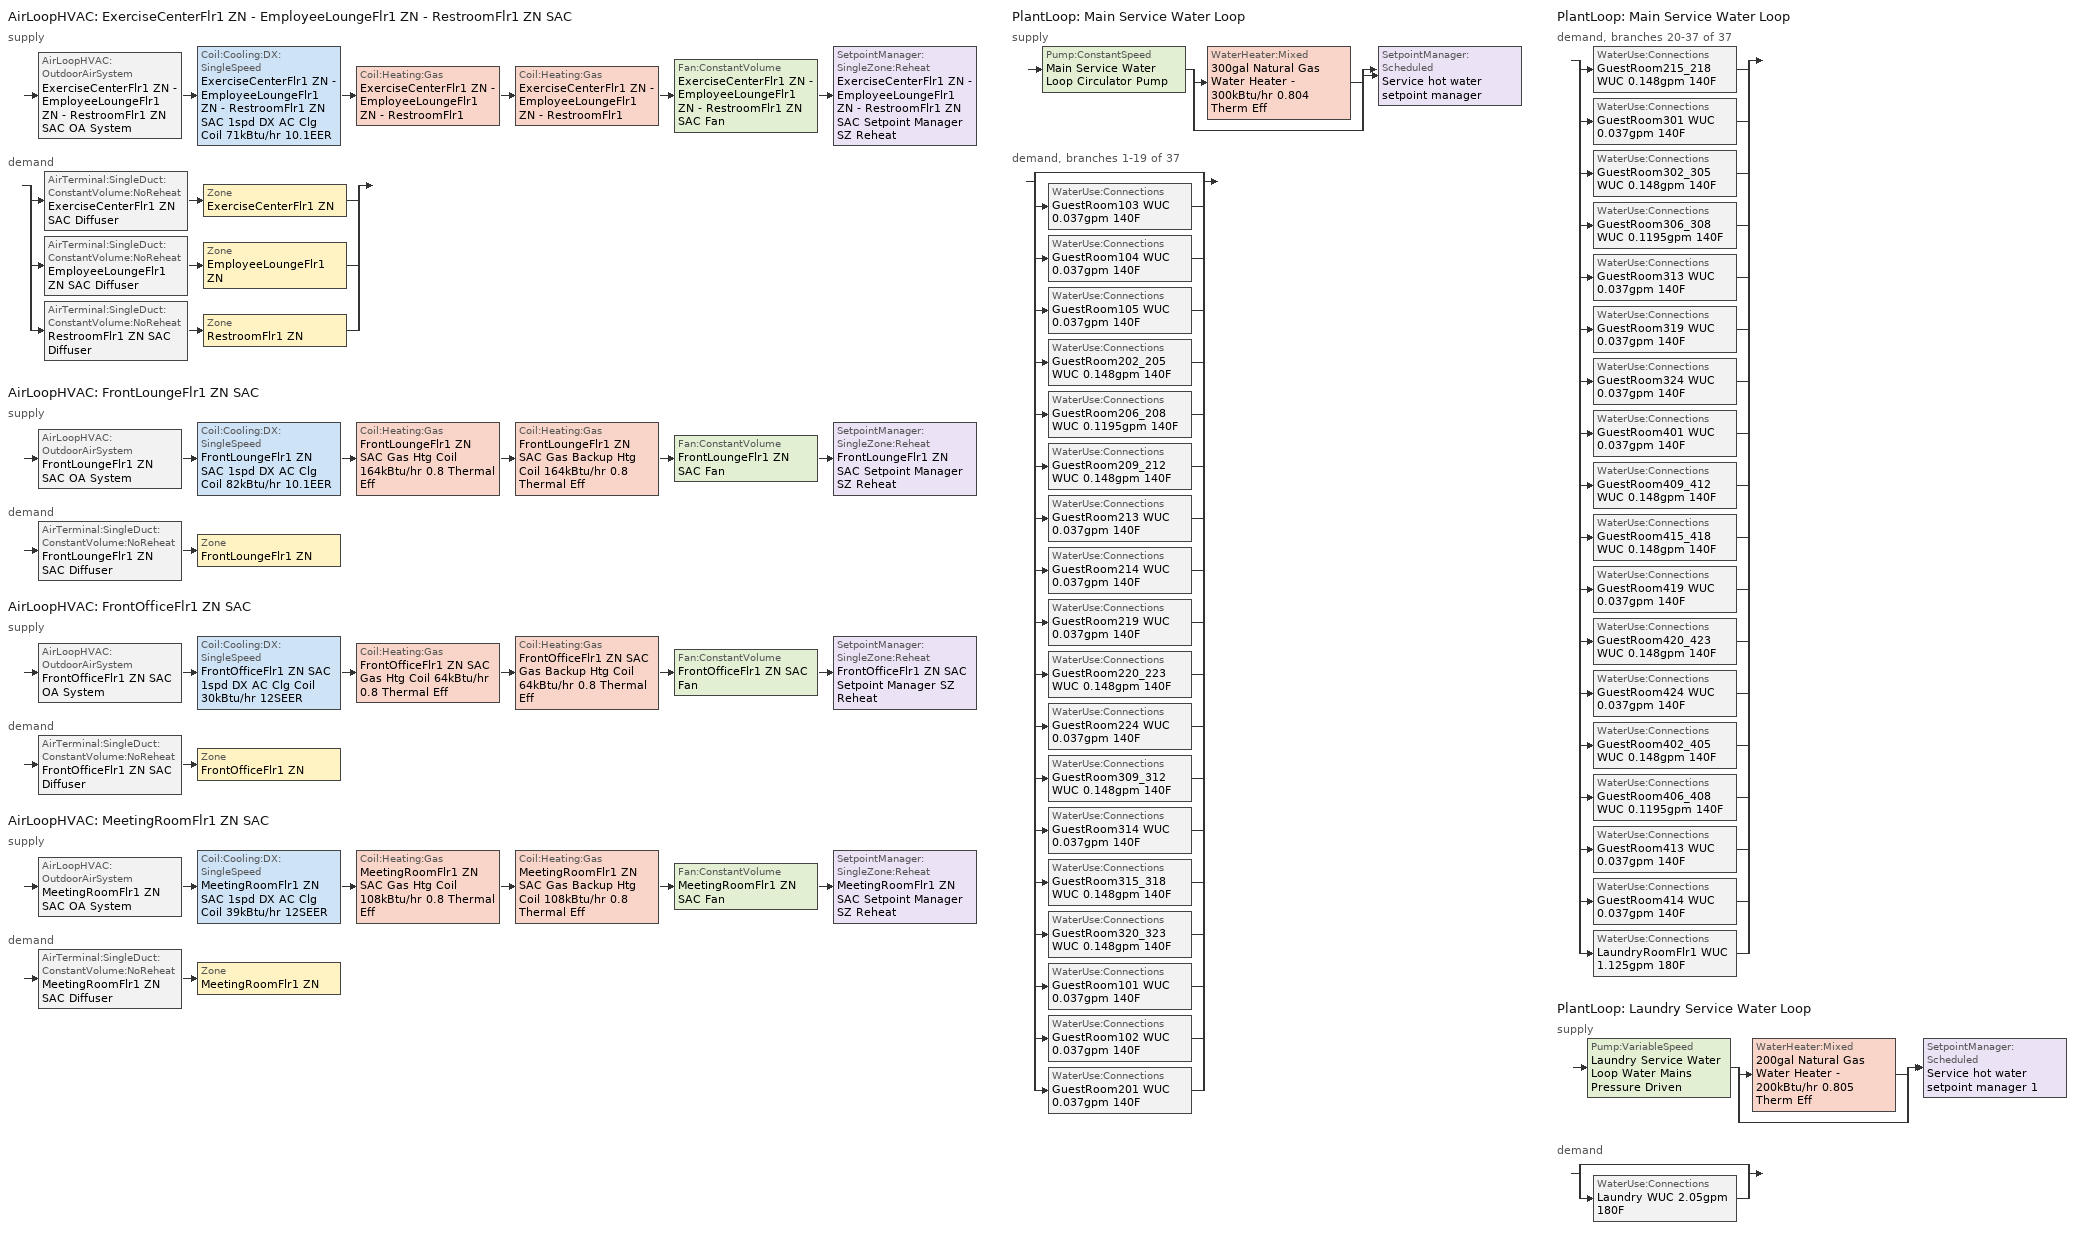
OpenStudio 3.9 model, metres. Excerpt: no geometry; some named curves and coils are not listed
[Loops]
AirLoopHVAC 'ExerciseCenterFlr1 ZN - EmployeeLoungeFlr1 ZN - RestroomFlr1 ZN SAC'
 supply: AirLoopHVAC:OutdoorAirSystem 'ExerciseCenterFlr1 ZN - EmployeeLoungeFlr1 ZN - RestroomFlr1 ZN SAC OA System' > Coil:Cooling:DX:SingleSpeed 'ExerciseCenterFlr1 ZN - EmployeeLoungeFlr1 ZN - RestroomFlr1 ZN SAC 1spd DX AC Clg Coil 71kBtu/hr 10.1EER' > Coil:Heating:Gas 'ExerciseCenterFlr1 ZN - EmployeeLoungeFlr1 ZN - RestroomFlr1 ZN SAC Gas Htg Coil 153kBtu/hr 0.8 Thermal Eff' > Coil:Heating:Gas 'ExerciseCenterFlr1 ZN - EmployeeLoungeFlr1 ZN - RestroomFlr1 ZN SAC Gas Backup Htg Coil 153kBtu/hr 0.8 Thermal Eff' > Fan:ConstantVolume 'ExerciseCenterFlr1 ZN - EmployeeLoungeFlr1 ZN - RestroomFlr1 ZN SAC Fan' > SetpointManager:SingleZone:Reheat 'ExerciseCenterFlr1 ZN - EmployeeLoungeFlr1 ZN - RestroomFlr1 ZN SAC Setpoint Manager SZ Reheat'
 demand: split
  | AirTerminal:SingleDuct:ConstantVolume:NoReheat 'ExerciseCenterFlr1 ZN SAC Diffuser' > Zone 'ExerciseCenterFlr1 ZN'
  | AirTerminal:SingleDuct:ConstantVolume:NoReheat 'EmployeeLoungeFlr1 ZN SAC Diffuser' > Zone 'EmployeeLoungeFlr1 ZN'
  | AirTerminal:SingleDuct:ConstantVolume:NoReheat 'RestroomFlr1 ZN SAC Diffuser' > Zone 'RestroomFlr1 ZN'
AirLoopHVAC 'FrontLoungeFlr1 ZN SAC'
 supply: AirLoopHVAC:OutdoorAirSystem 'FrontLoungeFlr1 ZN SAC OA System' > Coil:Cooling:DX:SingleSpeed 'FrontLoungeFlr1 ZN SAC 1spd DX AC Clg Coil 82kBtu/hr 10.1EER' > Coil:Heating:Gas 'FrontLoungeFlr1 ZN SAC Gas Htg Coil 164kBtu/hr 0.8 Thermal Eff' > Coil:Heating:Gas 'FrontLoungeFlr1 ZN SAC Gas Backup Htg Coil 164kBtu/hr 0.8 Thermal Eff' > Fan:ConstantVolume 'FrontLoungeFlr1 ZN SAC Fan' > SetpointManager:SingleZone:Reheat 'FrontLoungeFlr1 ZN SAC Setpoint Manager SZ Reheat'
 demand: AirTerminal:SingleDuct:ConstantVolume:NoReheat 'FrontLoungeFlr1 ZN SAC Diffuser' > Zone 'FrontLoungeFlr1 ZN'
AirLoopHVAC 'FrontOfficeFlr1 ZN SAC'
 supply: AirLoopHVAC:OutdoorAirSystem 'FrontOfficeFlr1 ZN SAC OA System' > Coil:Cooling:DX:SingleSpeed 'FrontOfficeFlr1 ZN SAC 1spd DX AC Clg Coil 30kBtu/hr 12SEER' > Coil:Heating:Gas 'FrontOfficeFlr1 ZN SAC Gas Htg Coil 64kBtu/hr 0.8 Thermal Eff' > Coil:Heating:Gas 'FrontOfficeFlr1 ZN SAC Gas Backup Htg Coil 64kBtu/hr 0.8 Thermal Eff' > Fan:ConstantVolume 'FrontOfficeFlr1 ZN SAC Fan' > SetpointManager:SingleZone:Reheat 'FrontOfficeFlr1 ZN SAC Setpoint Manager SZ Reheat'
 demand: AirTerminal:SingleDuct:ConstantVolume:NoReheat 'FrontOfficeFlr1 ZN SAC Diffuser' > Zone 'FrontOfficeFlr1 ZN'
AirLoopHVAC 'MeetingRoomFlr1 ZN SAC'
 supply: AirLoopHVAC:OutdoorAirSystem 'MeetingRoomFlr1 ZN SAC OA System' > Coil:Cooling:DX:SingleSpeed 'MeetingRoomFlr1 ZN SAC 1spd DX AC Clg Coil 39kBtu/hr 12SEER' > Coil:Heating:Gas 'MeetingRoomFlr1 ZN SAC Gas Htg Coil 108kBtu/hr 0.8 Thermal Eff' > Coil:Heating:Gas 'MeetingRoomFlr1 ZN SAC Gas Backup Htg Coil 108kBtu/hr 0.8 Thermal Eff' > Fan:ConstantVolume 'MeetingRoomFlr1 ZN SAC Fan' > SetpointManager:SingleZone:Reheat 'MeetingRoomFlr1 ZN SAC Setpoint Manager SZ Reheat'
 demand: AirTerminal:SingleDuct:ConstantVolume:NoReheat 'MeetingRoomFlr1 ZN SAC Diffuser' > Zone 'MeetingRoomFlr1 ZN'
PlantLoop 'Main Service Water Loop'
 supply: Pump:ConstantSpeed 'Main Service Water Loop Circulator Pump' > split
  | WaterHeater:Mixed '300gal Natural Gas Water Heater - 300kBtu/hr 0.804 Therm Eff'
  | bypass
  join > SetpointManager:Scheduled 'Service hot water setpoint manager'
 demand, branches 1-19 of 37: split
  | bypass
  | WaterUse:Connections 'GuestRoom103 WUC 0.037gpm 140F'
  | WaterUse:Connections 'GuestRoom104 WUC 0.037gpm 140F'
  | WaterUse:Connections 'GuestRoom105 WUC 0.037gpm 140F'
  | WaterUse:Connections 'GuestRoom202_205 WUC 0.148gpm 140F'
  | WaterUse:Connections 'GuestRoom206_208 WUC 0.1195gpm 140F'
  | WaterUse:Connections 'GuestRoom209_212 WUC 0.148gpm 140F'
  | WaterUse:Connections 'GuestRoom213 WUC 0.037gpm 140F'
  | WaterUse:Connections 'GuestRoom214 WUC 0.037gpm 140F'
  | WaterUse:Connections 'GuestRoom219 WUC 0.037gpm 140F'
  | WaterUse:Connections 'GuestRoom220_223 WUC 0.148gpm 140F'
  | WaterUse:Connections 'GuestRoom224 WUC 0.037gpm 140F'
  | WaterUse:Connections 'GuestRoom309_312 WUC 0.148gpm 140F'
  | WaterUse:Connections 'GuestRoom314 WUC 0.037gpm 140F'
  | WaterUse:Connections 'GuestRoom315_318 WUC 0.148gpm 140F'
  | WaterUse:Connections 'GuestRoom320_323 WUC 0.148gpm 140F'
  | WaterUse:Connections 'GuestRoom101 WUC 0.037gpm 140F'
  | WaterUse:Connections 'GuestRoom102 WUC 0.037gpm 140F'
  | WaterUse:Connections 'GuestRoom201 WUC 0.037gpm 140F'
PlantLoop 'Main Service Water Loop'
 demand, branches 20-37 of 37: split
  | WaterUse:Connections 'GuestRoom215_218 WUC 0.148gpm 140F'
  | WaterUse:Connections 'GuestRoom301 WUC 0.037gpm 140F'
  | WaterUse:Connections 'GuestRoom302_305 WUC 0.148gpm 140F'
  | WaterUse:Connections 'GuestRoom306_308 WUC 0.1195gpm 140F'
  | WaterUse:Connections 'GuestRoom313 WUC 0.037gpm 140F'
  | WaterUse:Connections 'GuestRoom319 WUC 0.037gpm 140F'
  | WaterUse:Connections 'GuestRoom324 WUC 0.037gpm 140F'
  | WaterUse:Connections 'GuestRoom401 WUC 0.037gpm 140F'
  | WaterUse:Connections 'GuestRoom409_412 WUC 0.148gpm 140F'
  | WaterUse:Connections 'GuestRoom415_418 WUC 0.148gpm 140F'
  | WaterUse:Connections 'GuestRoom419 WUC 0.037gpm 140F'
  | WaterUse:Connections 'GuestRoom420_423 WUC 0.148gpm 140F'
  | WaterUse:Connections 'GuestRoom424 WUC 0.037gpm 140F'
  | WaterUse:Connections 'GuestRoom402_405 WUC 0.148gpm 140F'
  | WaterUse:Connections 'GuestRoom406_408 WUC 0.1195gpm 140F'
  | WaterUse:Connections 'GuestRoom413 WUC 0.037gpm 140F'
  | WaterUse:Connections 'GuestRoom414 WUC 0.037gpm 140F'
  | WaterUse:Connections 'LaundryRoomFlr1 WUC 1.125gpm 180F'
PlantLoop 'Laundry Service Water Loop'
 supply: Pump:VariableSpeed 'Laundry Service Water Loop Water Mains Pressure Driven' > split
  | WaterHeater:Mixed '200gal Natural Gas Water Heater - 200kBtu/hr 0.805 Therm Eff'
  | bypass
  join > SetpointManager:Scheduled 'Service hot water setpoint manager 1'
 demand: split
  | bypass
  | WaterUse:Connections 'Laundry WUC 2.05gpm 180F'
[Sizing:Zone] Zone Cooling Design Supply Air Temperature Input Method=SupplyAirTemperature; Zone Cooling Design Supply Air Temperature Difference {deltaC}=11.11; Zone Heating Design Supply Air Temperature Input Method=SupplyAirTemperature; Zone Heating Design Supply Air Temperature Difference {deltaC}=11.11; Zone Heating Design Supply Air Humidity Ratio {kg-H2O/kg-air}=0.008; Cooling Design Air Flow Method=DesignDay; Heating Design Air Flow Method=DesignDay; Account for Dedicated Outdoor Air System=No; Dedicated Outdoor Air System Control Strategy=NeutralSupplyAir; Dedicated Outdoor Air Low Setpoint Temperature for Design {C}=autosize; Dedicated Outdoor Air High Setpoint Temperature for Design {C}=autosize; Zone Load Sizing Method=Sensible Load Only No Latent Load; Zone Latent Cooling Design Supply Air Humidity Ratio Input Method=HumidityRatioDifference; Zone Cooling Design Supply Air Humidity Ratio Difference {kgWater/kgDryAir}=0.005; Zone Latent Heating Design Supply Air Humidity Ratio Input Method=HumidityRatioDifference; Zone Humidification Design Supply Air Humidity Ratio Difference {kgWater/kgDryAir}=0.005; Sizing Option=Coincident
Name | Zone Cooling Design Supply Air Temperature {C} | Zone Heating Design Supply Air Temperature {C} | Zone Cooling Design Supply Air Humidity Ratio {kg-H2O/kg-air} | Heating Maximum Air Flow Fraction
EmployeeLoungeFlr1 ZN; ExerciseCenterFlr1 ZN; FrontLoungeFlr1 ZN; FrontOfficeFlr1 ZN; MeetingRoomFlr1 ZN; RestroomFlr1 ZN | 12.7778 | 50 | 0.008
LaundryRoomFlr1 ZN | 14 | 40 | 0.0085
MechanicalRoomFlr1 ZN | 14 | 50 | 0.0085 | 1
[Zone equipment]
EmployeeLoungeFlr1 ZN: EmployeeLoungeFlr1 ZN SAC Diffuser
ExerciseCenterFlr1 ZN: ExerciseCenterFlr1 ZN SAC Diffuser
FrontLoungeFlr1 ZN: FrontLoungeFlr1 ZN SAC Diffuser
FrontOfficeFlr1 ZN: FrontOfficeFlr1 ZN SAC Diffuser
MechanicalRoomFlr1 ZN: MechanicalRoomFlr1 ZN Unit Heater
MeetingRoomFlr1 ZN: MeetingRoomFlr1 ZN SAC Diffuser
RestroomFlr1 ZN: RestroomFlr1 ZN SAC Diffuser
[Coil:Heating:Electric]
MechanicalRoomFlr1 ZN UnitHeater Electric Htg Coil: Availability Schedule=Always On; Efficiency=1
[Coil:Cooling:DX:SingleSpeed] Availability Schedule=Always On Discrete; Rated Sensible Heat Ratio=autosize; Rated Evaporator Fan Power Per Volume Flow Rate 2017 {W/(m3/s)}=773.3; Rated Evaporator Fan Power Per Volume Flow Rate 2023 {W/(m3/s)}=934.4; Minimum Outdoor Dry-Bulb Temperature for Compressor Operation {C}=-25; Nominal Time for Condensate Removal to Begin {s}=0; Ratio of Initial Moisture Evaporation Rate and Steady State Latent Capacity=0; Maximum Cycling Rate {cycles/hr}=0; Latent Capacity Time Constant {s}=0; Condenser Type=AirCooled; Evaporative Condenser Effectiveness=0.9; Evaporative Condenser Air Flow Rate {m3/s}=autosize; Evaporative Condenser Pump Rated Power Consumption {W}=autosize; Crankcase Heater Capacity {W}=0; Maximum Outdoor Dry-Bulb Temperature for Crankcase Heater Operation {C}=10; Basin Heater Capacity {W/K}=0; Basin Heater Setpoint Temperature {C}=2
Name | Rated Total Cooling Capacity {W} | Rated COP {W/W} | Rated Air Flow Rate {m3/s} | Total Cooling Capacity Function of Temperature Curve | Total Cooling Capacity Function of Flow Fraction Curve | Energy Input Ratio Function of Temperature Curve | Energy Input Ratio Function of Flow Fraction Curve | Part Load Fraction Correlation Curve
CorridorFlr1 ZN PTAC 1spd DX AC Clg Coil 9kBtu/hr 10.6EER | 2638 | 3.66079 | 0.13 | PSZ-Fine Storage DX Coil Cap-FT | DX Coil Cap-FF | PSZ-AC DX Coil EIR-FT | Split DX Coil EIR-FF | HPACCOOLPLFFPLR
CorridorFlr2 ZN PTAC 1spd DX AC Clg Coil 25kBtu/hr 9.3EER; CorridorFlr4 ZN PTAC 1spd DX AC Clg Coil 17kBtu/hr 9.3EER | autosize | 3.23526 | autosize | PSZ-Fine Storage DX Coil Cap-FT | DX Coil Cap-FF | PSZ-AC DX Coil EIR-FT | Split DX Coil EIR-FF | HPACCOOLPLFFPLR
CorridorFlr3 ZN PTAC 1spd DX AC Clg Coil 11kBtu/hr 10.1EER | autosize | 3.49817 | autosize | PSZ-Fine Storage DX Coil Cap-FT | DX Coil Cap-FF | PSZ-AC DX Coil EIR-FT | Split DX Coil EIR-FF | HPACCOOLPLFFPLR
ExerciseCenterFlr1 ZN - EmployeeLoungeFlr1 ZN - RestroomFlr1 ZN SAC 1spd DX AC Clg Coil 71kBtu/hr 10.1EER; FrontLoungeFlr1 ZN SAC 1spd DX AC Clg Coil 82kBtu/hr 10.1EER | autosize | 3.50002 | autosize | CoilClgDXQRatio_fTwbToadbSI | CoilClgDXSnglQRatio_fCFMRatio | CoilClgDXEIRRatio_fTwbToadbSI | CoilClgDXSnglEIRRatio_fCFMRatio | CoilClgDXEIRRatio_fQFrac
FrontOfficeFlr1 ZN SAC 1spd DX AC Clg Coil 30kBtu/hr 12SEER; MeetingRoomFlr1 ZN SAC 1spd DX AC Clg Coil 39kBtu/hr 12SEER | autosize | 3.4608 | autosize | CoilClgDXQRatio_fTwbToadbSI | CoilClgDXSnglQRatio_fCFMRatio | CoilClgDXEIRRatio_fTwbToadbSI | CoilClgDXSnglEIRRatio_fCFMRatio | CoilClgDXEIRRatio_fQFrac
[ZoneHVAC:PackagedTerminalAirConditioner] Availability Schedule=Always On Discrete; No Load Supply Air Flow Rate Control Set To Low Speed=Yes; Outdoor Air Flow Rate During Cooling Operation {m3/s}=Autosize; Outdoor Air Flow Rate During Heating Operation {m3/s}=Autosize; Outdoor Air Flow Rate When No Cooling or Heating is Needed {m3/s}=Autosize; Fan Placement=DrawThrough; Supply Air Fan Operating Mode Schedule=Always On Discrete
Name | Supply Air Flow Rate During Cooling Operation {m3/s} | Supply Air Flow Rate During Heating Operation {m3/s} | Supply Air Flow Rate When No Cooling or Heating is Needed {m3/s} | Supply Air Fan | Heating Coil | Cooling Coil
GuestRoom101 ZN PTAC | Autosize | Autosize | Autosize | GuestRoom101 ZN PTAC Fan | GuestRoom101 ZN PTAC Electric Htg Coil | GuestRoom101 ZN PTAC 1spd DX AC Clg Coil 5kBtu/hr 11.0EER
GuestRoom102 ZN PTAC | Autosize | Autosize | Autosize | GuestRoom102 ZN PTAC Fan | GuestRoom102 ZN PTAC Electric Htg Coil | GuestRoom102 ZN PTAC 1spd DX AC Clg Coil 4kBtu/hr 11.0EER
GuestRoom103 ZN PTAC | Autosize | Autosize | Autosize | GuestRoom103 ZN PTAC Fan | GuestRoom103 ZN PTAC Electric Htg Coil | GuestRoom103 ZN PTAC 1spd DX AC Clg Coil 13kBtu/hr 9.7EER
GuestRoom104 ZN PTAC | Autosize | Autosize | Autosize | GuestRoom104 ZN PTAC Fan | GuestRoom104 ZN PTAC Electric Htg Coil | GuestRoom104 ZN PTAC 1spd DX AC Clg Coil 13kBtu/hr 9.7EER
GuestRoom105 ZN PTAC | Autosize | Autosize | Autosize | GuestRoom105 ZN PTAC Fan | GuestRoom105 ZN PTAC Electric Htg Coil | GuestRoom105 ZN PTAC 1spd DX AC Clg Coil 17kBtu/hr 9.3EER
GuestRoom201 ZN PTAC | Autosize | Autosize | Autosize | GuestRoom201 ZN PTAC Fan | GuestRoom201 ZN PTAC Electric Htg Coil | GuestRoom201 ZN PTAC 1spd DX AC Clg Coil 5kBtu/hr 11.0EER
GuestRoom202_205 ZN PTAC | Autosize | Autosize | Autosize | GuestRoom202_205 ZN PTAC Fan | GuestRoom202_205 ZN PTAC Electric Htg Coil | GuestRoom202_205 ZN PTAC 1spd DX AC Clg Coil 45kBtu/hr 9.3EER
GuestRoom206_208 ZN PTAC | Autosize | Autosize | Autosize | GuestRoom206_208 ZN PTAC Fan | GuestRoom206_208 ZN PTAC Electric Htg Coil | GuestRoom206_208 ZN PTAC 1spd DX AC Clg Coil 38kBtu/hr 9.3EER
GuestRoom209_212 ZN PTAC | Autosize | Autosize | Autosize | GuestRoom209_212 ZN PTAC Fan | GuestRoom209_212 ZN PTAC Electric Htg Coil | GuestRoom209_212 ZN PTAC 1spd DX AC Clg Coil 42kBtu/hr 9.3EER
GuestRoom213 ZN PTAC | Autosize | Autosize | Autosize | GuestRoom213 ZN PTAC Fan | GuestRoom213 ZN PTAC Electric Htg Coil | GuestRoom213 ZN PTAC 1spd DX AC Clg Coil 12kBtu/hr 9.9EER
GuestRoom214 ZN PTAC | Autosize | Autosize | Autosize | GuestRoom214 ZN PTAC Fan | GuestRoom214 ZN PTAC Electric Htg Coil | GuestRoom214 ZN PTAC 1spd DX AC Clg Coil 13kBtu/hr 9.7EER
GuestRoom215_218 ZN PTAC | Autosize | Autosize | Autosize | GuestRoom215_218 ZN PTAC Fan | GuestRoom215_218 ZN PTAC Electric Htg Coil | GuestRoom215_218 ZN PTAC 1spd DX AC Clg Coil 80kBtu/hr 9.3EER
GuestRoom219 ZN PTAC | Autosize | Autosize | Autosize | GuestRoom219 ZN PTAC Fan | GuestRoom219 ZN PTAC Electric Htg Coil | GuestRoom219 ZN PTAC 1spd DX AC Clg Coil 69kBtu/hr 9.3EER
GuestRoom220_223 ZN PTAC | Autosize | Autosize | Autosize | GuestRoom220_223 ZN PTAC Fan | GuestRoom220_223 ZN PTAC Electric Htg Coil | GuestRoom220_223 ZN PTAC 1spd DX AC Clg Coil 42kBtu/hr 9.3EER
GuestRoom224 ZN PTAC | Autosize | Autosize | Autosize | GuestRoom224 ZN PTAC Fan | GuestRoom224 ZN PTAC Electric Htg Coil | GuestRoom224 ZN PTAC 1spd DX AC Clg Coil 13kBtu/hr 9.8EER
GuestRoom301 ZN PTAC | Autosize | Autosize | Autosize | GuestRoom301 ZN PTAC Fan | GuestRoom301 ZN PTAC Electric Htg Coil | GuestRoom301 ZN PTAC 1spd DX AC Clg Coil 4kBtu/hr 11.0EER
GuestRoom302_305 ZN PTAC | Autosize | Autosize | Autosize | GuestRoom302_305 ZN PTAC Fan | GuestRoom302_305 ZN PTAC Electric Htg Coil | GuestRoom302_305 ZN PTAC 1spd DX AC Clg Coil 14kBtu/hr 9.5EER
GuestRoom306_308 ZN PTAC | Autosize | Autosize | Autosize | GuestRoom306_308 ZN PTAC Fan | GuestRoom306_308 ZN PTAC Electric Htg Coil | GuestRoom306_308 ZN PTAC 1spd DX AC Clg Coil 12kBtu/hr 9.9EER
GuestRoom309_312 ZN PTAC | Autosize | Autosize | Autosize | GuestRoom309_312 ZN PTAC Fan | GuestRoom309_312 ZN PTAC Electric Htg Coil | GuestRoom309_312 ZN PTAC 1spd DX AC Clg Coil 40kBtu/hr 9.3EER
GuestRoom313 ZN PTAC | Autosize | Autosize | Autosize | GuestRoom313 ZN PTAC Fan | GuestRoom313 ZN PTAC Electric Htg Coil | GuestRoom313 ZN PTAC 1spd DX AC Clg Coil 4kBtu/hr 11.0EER
GuestRoom314 ZN PTAC | Autosize | Autosize | Autosize | GuestRoom314 ZN PTAC Fan | GuestRoom314 ZN PTAC Electric Htg Coil | GuestRoom314 ZN PTAC 1spd DX AC Clg Coil 12kBtu/hr 10.0EER
GuestRoom315_318 ZN PTAC | Autosize | Autosize | Autosize | GuestRoom315_318 ZN PTAC Fan | GuestRoom315_318 ZN PTAC Electric Htg Coil | GuestRoom315_318 ZN PTAC 1spd DX AC Clg Coil 49kBtu/hr 9.3EER
GuestRoom319 ZN PTAC | Autosize | Autosize | Autosize | GuestRoom319 ZN PTAC Fan | GuestRoom319 ZN PTAC Electric Htg Coil | GuestRoom319 ZN PTAC 1spd DX AC Clg Coil 7kBtu/hr 11.0EER
GuestRoom320_323 ZN PTAC | Autosize | Autosize | Autosize | GuestRoom320_323 ZN PTAC Fan | GuestRoom320_323 ZN PTAC Electric Htg Coil | GuestRoom320_323 ZN PTAC 1spd DX AC Clg Coil 38kBtu/hr 9.3EER
GuestRoom324 ZN PTAC | Autosize | Autosize | Autosize | GuestRoom324 ZN PTAC Fan | GuestRoom324 ZN PTAC Electric Htg Coil | GuestRoom324 ZN PTAC 1spd DX AC Clg Coil 4kBtu/hr 11.0EER
GuestRoom401 ZN PTAC | Autosize | Autosize | Autosize | GuestRoom401 ZN PTAC Fan | GuestRoom401 ZN PTAC Electric Htg Coil | GuestRoom401 ZN PTAC 1spd DX AC Clg Coil 14kBtu/hr 9.5EER
GuestRoom402_405 ZN PTAC | Autosize | Autosize | Autosize | GuestRoom402_405 ZN PTAC Fan | GuestRoom402_405 ZN PTAC Electric Htg Coil | GuestRoom402_405 ZN PTAC 1spd DX AC Clg Coil 20kBtu/hr 9.3EER
GuestRoom406_408 ZN PTAC | Autosize | Autosize | Autosize | GuestRoom406_408 ZN PTAC Fan | GuestRoom406_408 ZN PTAC Electric Htg Coil | GuestRoom406_408 ZN PTAC 1spd DX AC Clg Coil 18kBtu/hr 9.3EER
GuestRoom409_412 ZN PTAC | Autosize | Autosize | Autosize | GuestRoom409_412 ZN PTAC Fan | GuestRoom409_412 ZN PTAC Electric Htg Coil | GuestRoom409_412 ZN PTAC 1spd DX AC Clg Coil 51kBtu/hr 9.3EER
GuestRoom413 ZN PTAC | Autosize | Autosize | Autosize | GuestRoom413 ZN PTAC Fan | GuestRoom413 ZN PTAC Electric Htg Coil | GuestRoom413 ZN PTAC 1spd DX AC Clg Coil 6kBtu/hr 11.0EER
GuestRoom414 ZN PTAC | Autosize | Autosize | Autosize | GuestRoom414 ZN PTAC Fan | GuestRoom414 ZN PTAC Electric Htg Coil | GuestRoom414 ZN PTAC 1spd DX AC Clg Coil 6kBtu/hr 11.0EER
GuestRoom415_418 ZN PTAC | Autosize | Autosize | Autosize | GuestRoom415_418 ZN PTAC Fan | GuestRoom415_418 ZN PTAC Electric Htg Coil | GuestRoom415_418 ZN PTAC 1spd DX AC Clg Coil 50kBtu/hr 9.3EER
GuestRoom419 ZN PTAC | Autosize | Autosize | Autosize | GuestRoom419 ZN PTAC Fan | GuestRoom419 ZN PTAC Electric Htg Coil | GuestRoom419 ZN PTAC 1spd DX AC Clg Coil 14kBtu/hr 9.5EER
GuestRoom420_423 ZN PTAC | Autosize | Autosize | Autosize | GuestRoom420_423 ZN PTAC Fan | GuestRoom420_423 ZN PTAC Electric Htg Coil | GuestRoom420_423 ZN PTAC 1spd DX AC Clg Coil 48kBtu/hr 9.3EER
GuestRoom424 ZN PTAC | Autosize | Autosize | Autosize | GuestRoom424 ZN PTAC Fan | GuestRoom424 ZN PTAC Electric Htg Coil | GuestRoom424 ZN PTAC 1spd DX AC Clg Coil 14kBtu/hr 9.6EER
CorridorFlr1 ZN PTAC | 0.13 | 0.13 | 0.13 | CorridorFlr1 ZN PTAC Fan | CorridorFlr1 ZN PTAC Electric Htg Coil | CorridorFlr1 ZN PTAC 1spd DX AC Clg Coil 9kBtu/hr 10.6EER
CorridorFlr2 ZN PTAC | Autosize | Autosize | Autosize | CorridorFlr2 ZN PTAC Fan | CorridorFlr2 ZN PTAC Electric Htg Coil | CorridorFlr2 ZN PTAC 1spd DX AC Clg Coil 25kBtu/hr 9.3EER
CorridorFlr3 ZN PTAC | Autosize | Autosize | Autosize | CorridorFlr3 ZN PTAC Fan | CorridorFlr3 ZN PTAC Electric Htg Coil | CorridorFlr3 ZN PTAC 1spd DX AC Clg Coil 11kBtu/hr 10.1EER
CorridorFlr4 ZN PTAC | Autosize | Autosize | Autosize | CorridorFlr4 ZN PTAC Fan | CorridorFlr4 ZN PTAC Electric Htg Coil | CorridorFlr4 ZN PTAC 1spd DX AC Clg Coil 17kBtu/hr 9.3EER
[AirLoopHVAC] Design Supply Air Flow Rate {m3/s}=autosize; Design Return Air Flow Fraction of Supply Air Flow=1
Name | Availability Schedule
ExerciseCenterFlr1 ZN - EmployeeLoungeFlr1 ZN - RestroomFlr1 ZN SAC; FrontLoungeFlr1 ZN SAC; FrontOfficeFlr1 ZN SAC | SmallHotel Split-AC Operation
MeetingRoomFlr1 ZN SAC | HotelSmall Off During Unoccupied Period
[Sizing:System] Type of Load to Size On=Sensible; Design Outdoor Air Flow Rate {m3/s}=Autosize; Central Heating Maximum System Air Flow Ratio=1; Preheat Design Temperature {C}=7.22222; Preheat Design Humidity Ratio {kg-H2O/kg-Air}=0.008; Precool Design Temperature {C}=12.7778; Precool Design Humidity Ratio {kg-H2O/kg-Air}=0.008; Central Cooling Design Supply Air Temperature {C}=12.7778; Central Heating Design Supply Air Temperature {C}=50; Sizing Option=NonCoincident; 100% Outdoor Air in Cooling=No; 100% Outdoor Air in Heating=No; Central Cooling Design Supply Air Humidity Ratio {kg-H2O/kg-Air}=0.0085; Central Heating Design Supply Air Humidity Ratio {kg-H2O/kg-Air}=0.008; Cooling Design Air Flow Method=DesignDay; Heating Design Air Flow Method=DesignDay; System Outdoor Air Method=ZoneSum; Zone Maximum Outdoor Air Fraction=1; Cooling Supply Air Flow Rate Per Floor Area {m3/s-m2}=0.00996765; Cooling Fraction of Autosized Cooling Supply Air Flow Rate=1; Cooling Supply Air Flow Rate Per Unit Cooling Capacity {m3/s-W}=3.94755e-05; Heating Supply Air Flow Rate Per Floor Area {m3/s-m2}=0.00996765; Heating Fraction of Autosized Heating Supply Air Flow Rate=1; Heating Fraction of Autosized Cooling Supply Air Flow Rate=1; Heating Supply Air Flow Rate Per Unit Heating Capacity {m3/s-W}=3.15882e-05; Cooling Design Capacity Method=CoolingDesignCapacity; Cooling Design Capacity {W}=autosize; Cooling Design Capacity Per Floor Area {W/m2}=234.7; Fraction of Autosized Cooling Design Capacity=1; Heating Design Capacity Method=HeatingDesignCapacity; Heating Design Capacity {W}=autosize; Heating Design Capacity Per Floor Area {W/m2}=157; Fraction of Autosized Heating Design Capacity=1; Central Cooling Capacity Control Method=OnOff; Occupant Diversity=autosize
ExerciseCenterFlr1 ZN - EmployeeLoungeFlr1 ZN - RestroomFlr1 ZN SAC; FrontLoungeFlr1 ZN SAC; FrontOfficeFlr1 ZN SAC; MeetingRoomFlr1 ZN SAC
[SetpointManager:SingleZone:Reheat] Minimum Supply Air Temperature {C}=12.7778; Maximum Supply Air Temperature {C}=50
Name | Control Zone | Setpoint Node or NodeList
ExerciseCenterFlr1 ZN - EmployeeLoungeFlr1 ZN - RestroomFlr1 ZN SAC Setpoint Manager SZ Reheat | ExerciseCenterFlr1 ZN | ExerciseCenterFlr1 ZN - EmployeeLoungeFlr1 ZN - RestroomFlr1 ZN SAC Supply Outlet Node
FrontLoungeFlr1 ZN SAC Setpoint Manager SZ Reheat | FrontLoungeFlr1 ZN | FrontLoungeFlr1 ZN SAC Supply Outlet Node
FrontOfficeFlr1 ZN SAC Setpoint Manager SZ Reheat | FrontOfficeFlr1 ZN | FrontOfficeFlr1 ZN SAC Supply Outlet Node
MeetingRoomFlr1 ZN SAC Setpoint Manager SZ Reheat | MeetingRoomFlr1 ZN | MeetingRoomFlr1 ZN SAC Supply Outlet Node
[Fan:ConstantVolume] Maximum Flow Rate {m3/s}=AutoSize; Motor In Airstream Fraction=1
Name | Availability Schedule | Fan Total Efficiency | Pressure Rise {Pa} | Motor Efficiency
ExerciseCenterFlr1 ZN - EmployeeLoungeFlr1 ZN - RestroomFlr1 ZN SAC Fan; FrontLoungeFlr1 ZN SAC Fan | Always On Discrete | 0.546 | 622.722 | 0.84
FrontOfficeFlr1 ZN SAC Fan; MeetingRoomFlr1 ZN SAC Fan | Always On Discrete | 0.53625 | 622.722 | 0.825
MechanicalRoomFlr1 ZN UnitHeater Fan; FrontStairsFlr1 ZN UnitHeater Fan; FrontStairsFlr2 ZN UnitHeater Fan; FrontStairsFlr3 ZN UnitHeater Fan; FrontStairsFlr4 ZN UnitHeater Fan; RearStairsFlr1 ZN UnitHeater Fan; RearStairsFlr2 ZN UnitHeater Fan; RearStairsFlr3 ZN UnitHeater Fan; RearStairsFlr4 ZN UnitHeater Fan | Always On | 0.53625 | 49.8178 | 0.825
[Coil:Heating:Gas] Availability Schedule=Always On Discrete; Gas Burner Efficiency=0.8; Nominal Capacity {W}=AutoSize; On Cycle Parasitic Electric Load {W}=0; Off Cycle Parasitic Gas Load {W}=0
Name | Part Load Fraction Correlation Curve
ExerciseCenterFlr1 ZN - EmployeeLoungeFlr1 ZN - RestroomFlr1 ZN SAC Gas Backup Htg Coil 153kBtu/hr 0.8 Thermal Eff; FrontLoungeFlr1 ZN SAC Gas Backup Htg Coil 164kBtu/hr 0.8 Thermal Eff; FrontOfficeFlr1 ZN SAC Gas Backup Htg Coil 64kBtu/hr 0.8 Thermal Eff; MeetingRoomFlr1 ZN SAC Gas Backup Htg Coil 108kBtu/hr 0.8 Thermal Eff
ExerciseCenterFlr1 ZN - EmployeeLoungeFlr1 ZN - RestroomFlr1 ZN SAC Gas Htg Coil 153kBtu/hr 0.8 Thermal Eff | Curve Cubic 1
FrontLoungeFlr1 ZN SAC Gas Htg Coil 164kBtu/hr 0.8 Thermal Eff | Curve Cubic 2
FrontOfficeFlr1 ZN SAC Gas Htg Coil 64kBtu/hr 0.8 Thermal Eff | Curve Cubic 3
MeetingRoomFlr1 ZN SAC Gas Htg Coil 108kBtu/hr 0.8 Thermal Eff | Curve Cubic 4
[Controller:OutdoorAir] Minimum Outdoor Air Flow Rate {m3/s}=autosize; Maximum Outdoor Air Flow Rate {m3/s}=Autosize; Economizer Control Type=NoEconomizer; Economizer Control Action Type=ModulateFlow; Economizer Maximum Limit Dry-Bulb Temperature {C}=28; Economizer Maximum Limit Enthalpy {J/kg}=64000; Lockout Type=LockoutWithCompressor; Minimum Limit Type=FixedMinimum; Minimum Outdoor Air Schedule=SmallHotel Split-AC OA Damper; High Humidity Control=No; High Humidity Outdoor Air Flow Ratio=1; Control High Indoor Humidity Based on Outdoor Humidity Ratio=Yes; Heat Recovery Bypass Control Type=BypassWhenWithinEconomizerLimits; Economizer Operation Staging=InterlockedWithMechanicalCooling
Name | Maximum Fraction of Outdoor Air Schedule | Controller Mechanical Ventilation
ExerciseCenterFlr1 ZN - EmployeeLoungeFlr1 ZN - RestroomFlr1 ZN SAC OA System Controller | HotelSmall SAC_Econ_MaxOAFrac_Sch | Controller Mechanical Ventilation 1
FrontLoungeFlr1 ZN SAC OA System Controller | ems_FrontLoungeFlr1_ZN_SAC_maxOASch | Controller Mechanical Ventilation 2
FrontOfficeFlr1 ZN SAC OA System Controller | ems_FrontOfficeFlr1_ZN_SAC_maxOASch | Controller Mechanical Ventilation 3
MeetingRoomFlr1 ZN SAC OA System Controller | ems_MeetingRoomFlr1_ZN_SAC_maxOASch | Controller Mechanical Ventilation 4
[Controller:MechanicalVentilation] Availability Schedule=Always On Discrete
Controller Mechanical Ventilation 1; Controller Mechanical Ventilation 2; Controller Mechanical Ventilation 3; Controller Mechanical Ventilation 4
[AirLoopHVAC:OutdoorAirSystem]
Name | Controller
ExerciseCenterFlr1 ZN - EmployeeLoungeFlr1 ZN - RestroomFlr1 ZN SAC OA System | ExerciseCenterFlr1 ZN - EmployeeLoungeFlr1 ZN - RestroomFlr1 ZN SAC OA System Controller
FrontLoungeFlr1 ZN SAC OA System | FrontLoungeFlr1 ZN SAC OA System Controller
FrontOfficeFlr1 ZN SAC OA System | FrontOfficeFlr1 ZN SAC OA System Controller
MeetingRoomFlr1 ZN SAC OA System | MeetingRoomFlr1 ZN SAC OA System Controller
[AirTerminal:SingleDuct:ConstantVolume:NoReheat] Availability Schedule=Always On Discrete; Maximum Air Flow Rate {m3/s}=AutoSize
ExerciseCenterFlr1 ZN SAC Diffuser; EmployeeLoungeFlr1 ZN SAC Diffuser; RestroomFlr1 ZN SAC Diffuser; FrontLoungeFlr1 ZN SAC Diffuser; FrontOfficeFlr1 ZN SAC Diffuser; MeetingRoomFlr1 ZN SAC Diffuser
[ZoneHVAC:UnitHeater] Availability Schedule=Always On; Maximum Supply Air Flow Rate {m3/s}=autosize; Fan Control Type=Continuous; Maximum Hot Water Flow Rate {m3/s}=autosize; Minimum Hot Water Flow Rate {m3/s}=0; Heating Convergence Tolerance=0.001
Name | Supply Air Fan | Heating Coil
MechanicalRoomFlr1 ZN Unit Heater | MechanicalRoomFlr1 ZN UnitHeater Fan | MechanicalRoomFlr1 ZN UnitHeater Electric Htg Coil
FrontStairsFlr1 ZN Unit Heater | FrontStairsFlr1 ZN UnitHeater Fan | FrontStairsFlr1 ZN UnitHeater Electric Htg Coil
FrontStairsFlr2 ZN Unit Heater | FrontStairsFlr2 ZN UnitHeater Fan | FrontStairsFlr2 ZN UnitHeater Electric Htg Coil
FrontStairsFlr3 ZN Unit Heater | FrontStairsFlr3 ZN UnitHeater Fan | FrontStairsFlr3 ZN UnitHeater Electric Htg Coil
FrontStairsFlr4 ZN Unit Heater | FrontStairsFlr4 ZN UnitHeater Fan | FrontStairsFlr4 ZN UnitHeater Electric Htg Coil
RearStairsFlr1 ZN Unit Heater | RearStairsFlr1 ZN UnitHeater Fan | RearStairsFlr1 ZN UnitHeater Electric Htg Coil
RearStairsFlr2 ZN Unit Heater | RearStairsFlr2 ZN UnitHeater Fan | RearStairsFlr2 ZN UnitHeater Electric Htg Coil
RearStairsFlr3 ZN Unit Heater | RearStairsFlr3 ZN UnitHeater Fan | RearStairsFlr3 ZN UnitHeater Electric Htg Coil
RearStairsFlr4 ZN Unit Heater | RearStairsFlr4 ZN UnitHeater Fan | RearStairsFlr4 ZN UnitHeater Electric Htg Coil
[PlantLoop] Glycol Concentration=0; Minimum Loop Temperature {C}=0; Plant Loop Volume {m3}=Autocalculate; Load Distribution Scheme=Optimal
Name | Maximum Loop Temperature {C}
Main Service Water Loop | 60
Laundry Service Water Loop | 82.2222
[Sizing:Plant] Loop Type=Heating; Loop Design Temperature Difference {deltaC}=5; Sizing Option=NonCoincident; Zone Timesteps in Averaging Window=1; Coincident Sizing Factor Mode=None
Name | Design Loop Exit Temperature {C}
Main Service Water Loop | 60
Laundry Service Water Loop | 82.2222
[SetpointManager:Scheduled] Control Variable=Temperature
Name | Schedule | Setpoint Node or NodeList
Service hot water setpoint manager | Service Water Loop Temp - 140F | Main Service Water Loop Supply Outlet Node
Service hot water setpoint manager 1 | Service Water Loop Temp - 180F | Laundry Service Water Loop Supply Outlet Node
[Pump:ConstantSpeed]
Main Service Water Loop Circulator Pump: Rated Flow Rate {m3/s}=autosize; Rated Pump Head {Pa}=29891; Rated Power Consumption {W}=autosize; Motor Efficiency=0.528571; Fraction of Motor Inefficiencies to Fluid Stream=0; Pump Control Type=Intermittent; Design Power Sizing Method=PowerPerFlowPerPressure; Design Electric Power per Unit Flow Rate {W/(m3/s)}=348701.1; Design Shaft Power per Unit Flow Rate per Unit Head {W-s/m3-Pa}=1.28205
[WaterHeater:Mixed] Deadband Temperature Difference {deltaC}=2; Heater Control Type=Cycle; Heater Fuel Type=NaturalGas; Off Cycle Parasitic Fuel Type=NaturalGas; Off Cycle Parasitic Heat Fraction to Tank=0; On Cycle Parasitic Fuel Type=NaturalGas; On Cycle Parasitic Heat Fraction to Tank=0; Ambient Temperature Indicator=ThermalZone; Use Side Effectiveness=1; Source Side Effectiveness=1; Use Side Design Flow Rate {m3/s}=autosize; Source Side Design Flow Rate {m3/s}=autosize; Indirect Water Heating Recovery Time {hr}=1.5; Source Side Flow Control Mode=IndirectHeatPrimarySetpoint
Name | Tank Volume {m3} | Setpoint Temperature Schedule | Maximum Temperature Limit {C} | Heater Maximum Capacity {W} | Heater Thermal Efficiency | Off Cycle Parasitic Fuel Consumption Rate {W} | On Cycle Parasitic Fuel Consumption Rate {W} | Ambient Temperature Thermal Zone | Off Cycle Loss Coefficient to Ambient Temperature {W/K} | On Cycle Loss Coefficient to Ambient Temperature {W/K}
300gal Natural Gas Water Heater - 300kBtu/hr 0.804 Therm Eff | 1.13562 | Service Water Loop Temp - 140F | 60 | 87921.3 | 0.803984 | 8432.73 | 8432.73 | MechanicalRoomFlr1 ZN | 11.2595 | 11.2595
200gal Natural Gas Water Heater - 200kBtu/hr 0.805 Therm Eff | 0.757082 | Service Water Loop Temp - 180F | 82.2222 | 58614.2 | 0.805128 | 0 | 0 | LaundryRoomFlr1 ZN | 9.66218 | 9.66218
[WaterHeater:Sizing] Design Mode=PeakDraw; Time Storage Can Meet Peak Draw {hr}=0.538503; Time for Tank Recovery {hr}=0.5; Nominal Tank Volume for Autosizing Plant Connections {m3}=1
300gal Natural Gas Water Heater - 300kBtu/hr 0.804 Therm Eff; 200gal Natural Gas Water Heater - 200kBtu/hr 0.805 Therm Eff
[WaterUse:Equipment:Definition] Sensible Fraction Schedule=Fraction Sensible - 0.2; Latent Fraction Schedule=Fraction Latent - 0.05
Name | Peak Flow Rate {m3/s} | Target Temperature Schedule
GuestRoom103 0.037gpm 140F; GuestRoom213 0.037gpm 140F; GuestRoom101 0.037gpm 140F; GuestRoom102 0.037gpm 140F; GuestRoom201 0.037gpm 140F; GuestRoom301 0.037gpm 140F; GuestRoom313 0.037gpm 140F; GuestRoom401 0.037gpm 140F; GuestRoom413 0.037gpm 140F | 2.3345e-06 | Mixed Water At Faucet Temp - 140F
GuestRoom104 0.037gpm 140F; GuestRoom105 0.037gpm 140F; GuestRoom214 0.037gpm 140F; GuestRoom219 0.037gpm 140F; GuestRoom224 0.037gpm 140F; GuestRoom314 0.037gpm 140F; GuestRoom319 0.037gpm 140F; GuestRoom324 0.037gpm 140F; GuestRoom419 0.037gpm 140F; GuestRoom424 0.037gpm 140F; GuestRoom414 0.037gpm 140F | 2.33434e-06 | Mixed Water At Faucet Temp - 140F
GuestRoom202_205 0.148gpm 140F; GuestRoom209_212 0.148gpm 140F; GuestRoom309_312 0.148gpm 140F; GuestRoom302_305 0.148gpm 140F; GuestRoom409_412 0.148gpm 140F; GuestRoom402_405 0.148gpm 140F | 9.33801e-06 | Mixed Water At Faucet Temp - 140F
GuestRoom206_208 0.1195gpm 140F; GuestRoom306_308 0.1195gpm 140F; GuestRoom406_408 0.1195gpm 140F | 7.54224e-06 | Mixed Water At Faucet Temp - 140F
GuestRoom220_223 0.148gpm 140F; GuestRoom315_318 0.148gpm 140F; GuestRoom320_323 0.148gpm 140F; GuestRoom215_218 0.148gpm 140F; GuestRoom415_418 0.148gpm 140F; GuestRoom420_423 0.148gpm 140F | 9.33735e-06 | Mixed Water At Faucet Temp - 140F
LaundryRoomFlr1 1.125gpm 180F | 7.09765e-05 | Mixed Water At Faucet Temp - 180F
Laundry 2.05gpm 180F | 0.000129335 | Mixed Water At Faucet Temp - 180F
[WaterUse:Equipment]
Name | Water Use Equipment Definition | Flow Rate Fraction Schedule
GuestRoom103 Service Water Use 0.037gpm 140F | GuestRoom103 0.037gpm 140F | HotelSmall GuestRoom_SHW_Sch
GuestRoom104 Service Water Use 0.037gpm 140F | GuestRoom104 0.037gpm 140F | HotelSmall GuestRoom_SHW_Sch
GuestRoom105 Service Water Use 0.037gpm 140F | GuestRoom105 0.037gpm 140F | HotelSmall GuestRoom_SHW_Sch
GuestRoom202_205 Service Water Use 0.148gpm 140F | GuestRoom202_205 0.148gpm 140F | HotelSmall GuestRoom_SHW_Sch
GuestRoom206_208 Service Water Use 0.1195gpm 140F | GuestRoom206_208 0.1195gpm 140F | HotelSmall GuestRoom_SHW_Sch
GuestRoom209_212 Service Water Use 0.148gpm 140F | GuestRoom209_212 0.148gpm 140F | HotelSmall GuestRoom_SHW_Sch
GuestRoom213 Service Water Use 0.037gpm 140F | GuestRoom213 0.037gpm 140F | HotelSmall GuestRoom_SHW_Sch
GuestRoom214 Service Water Use 0.037gpm 140F | GuestRoom214 0.037gpm 140F | HotelSmall GuestRoom_SHW_Sch
GuestRoom219 Service Water Use 0.037gpm 140F | GuestRoom219 0.037gpm 140F | HotelSmall GuestRoom_SHW_Sch
GuestRoom220_223 Service Water Use 0.148gpm 140F | GuestRoom220_223 0.148gpm 140F | HotelSmall GuestRoom_SHW_Sch
GuestRoom224 Service Water Use 0.037gpm 140F | GuestRoom224 0.037gpm 140F | HotelSmall GuestRoom_SHW_Sch
GuestRoom309_312 Service Water Use 0.148gpm 140F | GuestRoom309_312 0.148gpm 140F | HotelSmall GuestRoom_SHW_Sch
GuestRoom314 Service Water Use 0.037gpm 140F | GuestRoom314 0.037gpm 140F | HotelSmall GuestRoom_SHW_Sch
GuestRoom315_318 Service Water Use 0.148gpm 140F | GuestRoom315_318 0.148gpm 140F | HotelSmall GuestRoom_SHW_Sch
GuestRoom320_323 Service Water Use 0.148gpm 140F | GuestRoom320_323 0.148gpm 140F | HotelSmall GuestRoom_SHW_Sch
GuestRoom101 Service Water Use 0.037gpm 140F | GuestRoom101 0.037gpm 140F | HotelSmall AlwaysOff
GuestRoom102 Service Water Use 0.037gpm 140F | GuestRoom102 0.037gpm 140F | HotelSmall AlwaysOff
GuestRoom201 Service Water Use 0.037gpm 140F | GuestRoom201 0.037gpm 140F | HotelSmall AlwaysOff
GuestRoom215_218 Service Water Use 0.148gpm 140F | GuestRoom215_218 0.148gpm 140F | HotelSmall AlwaysOff
GuestRoom301 Service Water Use 0.037gpm 140F | GuestRoom301 0.037gpm 140F | HotelSmall AlwaysOff
GuestRoom302_305 Service Water Use 0.148gpm 140F | GuestRoom302_305 0.148gpm 140F | HotelSmall AlwaysOff
GuestRoom306_308 Service Water Use 0.1195gpm 140F | GuestRoom306_308 0.1195gpm 140F | HotelSmall AlwaysOff
GuestRoom313 Service Water Use 0.037gpm 140F | GuestRoom313 0.037gpm 140F | HotelSmall AlwaysOff
GuestRoom319 Service Water Use 0.037gpm 140F | GuestRoom319 0.037gpm 140F | HotelSmall AlwaysOff
GuestRoom324 Service Water Use 0.037gpm 140F | GuestRoom324 0.037gpm 140F | HotelSmall AlwaysOff
GuestRoom401 Service Water Use 0.037gpm 140F | GuestRoom401 0.037gpm 140F | HotelSmall GuestRoom_SHW_Sch
GuestRoom409_412 Service Water Use 0.148gpm 140F | GuestRoom409_412 0.148gpm 140F | HotelSmall GuestRoom_SHW_Sch
GuestRoom415_418 Service Water Use 0.148gpm 140F | GuestRoom415_418 0.148gpm 140F | HotelSmall GuestRoom_SHW_Sch
GuestRoom419 Service Water Use 0.037gpm 140F | GuestRoom419 0.037gpm 140F | HotelSmall GuestRoom_SHW_Sch
GuestRoom420_423 Service Water Use 0.148gpm 140F | GuestRoom420_423 0.148gpm 140F | HotelSmall GuestRoom_SHW_Sch
GuestRoom424 Service Water Use 0.037gpm 140F | GuestRoom424 0.037gpm 140F | HotelSmall GuestRoom_SHW_Sch
GuestRoom402_405 Service Water Use 0.148gpm 140F | GuestRoom402_405 0.148gpm 140F | HotelSmall AlwaysOff
GuestRoom406_408 Service Water Use 0.1195gpm 140F | GuestRoom406_408 0.1195gpm 140F | HotelSmall AlwaysOff
GuestRoom413 Service Water Use 0.037gpm 140F | GuestRoom413 0.037gpm 140F | HotelSmall AlwaysOff
GuestRoom414 Service Water Use 0.037gpm 140F | GuestRoom414 0.037gpm 140F | HotelSmall AlwaysOff
LaundryRoomFlr1 Service Water Use 1.125gpm 180F | LaundryRoomFlr1 1.125gpm 180F | HotelSmall LaundryRoom_SHW_Sch
Laundry Service Water Use 2.05gpm 180F | Laundry 2.05gpm 180F | HotelSmall LaundryRoom_SHW_Sch
[WaterUse:Connections] Drain Water Heat Exchanger Type=None; Drain Water Heat Exchanger Destination=Plant
Name | Water Use Equipment Name 1
GuestRoom103 WUC 0.037gpm 140F | GuestRoom103 Service Water Use 0.037gpm 140F
GuestRoom104 WUC 0.037gpm 140F | GuestRoom104 Service Water Use 0.037gpm 140F
GuestRoom105 WUC 0.037gpm 140F | GuestRoom105 Service Water Use 0.037gpm 140F
GuestRoom202_205 WUC 0.148gpm 140F | GuestRoom202_205 Service Water Use 0.148gpm 140F
GuestRoom206_208 WUC 0.1195gpm 140F | GuestRoom206_208 Service Water Use 0.1195gpm 140F
GuestRoom209_212 WUC 0.148gpm 140F | GuestRoom209_212 Service Water Use 0.148gpm 140F
GuestRoom213 WUC 0.037gpm 140F | GuestRoom213 Service Water Use 0.037gpm 140F
GuestRoom214 WUC 0.037gpm 140F | GuestRoom214 Service Water Use 0.037gpm 140F
GuestRoom219 WUC 0.037gpm 140F | GuestRoom219 Service Water Use 0.037gpm 140F
GuestRoom220_223 WUC 0.148gpm 140F | GuestRoom220_223 Service Water Use 0.148gpm 140F
GuestRoom224 WUC 0.037gpm 140F | GuestRoom224 Service Water Use 0.037gpm 140F
GuestRoom309_312 WUC 0.148gpm 140F | GuestRoom309_312 Service Water Use 0.148gpm 140F
GuestRoom314 WUC 0.037gpm 140F | GuestRoom314 Service Water Use 0.037gpm 140F
GuestRoom315_318 WUC 0.148gpm 140F | GuestRoom315_318 Service Water Use 0.148gpm 140F
GuestRoom320_323 WUC 0.148gpm 140F | GuestRoom320_323 Service Water Use 0.148gpm 140F
GuestRoom101 WUC 0.037gpm 140F | GuestRoom101 Service Water Use 0.037gpm 140F
GuestRoom102 WUC 0.037gpm 140F | GuestRoom102 Service Water Use 0.037gpm 140F
GuestRoom201 WUC 0.037gpm 140F | GuestRoom201 Service Water Use 0.037gpm 140F
GuestRoom215_218 WUC 0.148gpm 140F | GuestRoom215_218 Service Water Use 0.148gpm 140F
GuestRoom301 WUC 0.037gpm 140F | GuestRoom301 Service Water Use 0.037gpm 140F
GuestRoom302_305 WUC 0.148gpm 140F | GuestRoom302_305 Service Water Use 0.148gpm 140F
GuestRoom306_308 WUC 0.1195gpm 140F | GuestRoom306_308 Service Water Use 0.1195gpm 140F
GuestRoom313 WUC 0.037gpm 140F | GuestRoom313 Service Water Use 0.037gpm 140F
GuestRoom319 WUC 0.037gpm 140F | GuestRoom319 Service Water Use 0.037gpm 140F
GuestRoom324 WUC 0.037gpm 140F | GuestRoom324 Service Water Use 0.037gpm 140F
GuestRoom401 WUC 0.037gpm 140F | GuestRoom401 Service Water Use 0.037gpm 140F
GuestRoom409_412 WUC 0.148gpm 140F | GuestRoom409_412 Service Water Use 0.148gpm 140F
GuestRoom415_418 WUC 0.148gpm 140F | GuestRoom415_418 Service Water Use 0.148gpm 140F
GuestRoom419 WUC 0.037gpm 140F | GuestRoom419 Service Water Use 0.037gpm 140F
GuestRoom420_423 WUC 0.148gpm 140F | GuestRoom420_423 Service Water Use 0.148gpm 140F
GuestRoom424 WUC 0.037gpm 140F | GuestRoom424 Service Water Use 0.037gpm 140F
GuestRoom402_405 WUC 0.148gpm 140F | GuestRoom402_405 Service Water Use 0.148gpm 140F
GuestRoom406_408 WUC 0.1195gpm 140F | GuestRoom406_408 Service Water Use 0.1195gpm 140F
GuestRoom413 WUC 0.037gpm 140F | GuestRoom413 Service Water Use 0.037gpm 140F
GuestRoom414 WUC 0.037gpm 140F | GuestRoom414 Service Water Use 0.037gpm 140F
LaundryRoomFlr1 WUC 1.125gpm 180F | LaundryRoomFlr1 Service Water Use 1.125gpm 180F
Laundry WUC 2.05gpm 180F | Laundry Service Water Use 2.05gpm 180F
[Pump:VariableSpeed]
Laundry Service Water Loop Water Mains Pressure Driven: Rated Pump Head {Pa}=0.001; Motor Efficiency=1; Coefficient 1 of the Part Load Performance Curve=0; Coefficient 2 of the Part Load Performance Curve=3.2485; Coefficient 3 of the Part Load Performance Curve=-4.7443; Coefficient 4 of the Part Load Performance Curve=2.5294; Pump Control Type=Intermittent; Skin Loss Radiative Fraction=0.5; Design Power Sizing Method=PowerPerFlowPerPressure; Design Electric Power per Unit Flow Rate {W/(m3/s)}=348701.1; Design Shaft Power per Unit Flow Rate per Unit Head {W-s/m3-Pa}=1.28205; Design Minimum Flow Rate Fraction=0
[EnergyManagementSystem:Sensor] Output Variable or Output Meter=System Node Setpoint Temperature
Name | Output Variable or Output Meter Index Key
ems_FrontLoungeFlr1_ZN_SAC_DATRqd | FrontLoungeFlr1 ZN SAC Supply Outlet Node
ems_FrontOfficeFlr1_ZN_SAC_DATRqd | FrontOfficeFlr1 ZN SAC Supply Outlet Node
ems_MeetingRoomFlr1_ZN_SAC_DATRqd | MeetingRoomFlr1 ZN SAC Supply Outlet Node
[EnergyManagementSystem:InternalVariable] Internal Data Type=Outdoor Air Controller Minimum Mass Flow Rate
Name | Internal Data Index Key
ems_FrontLoungeFlr1_ZN_SAC_OADesignMass | FrontLoungeFlr1 ZN SAC OA System Controller
ems_FrontOfficeFlr1_ZN_SAC_OADesignMass | FrontOfficeFlr1 ZN SAC OA System Controller
ems_MeetingRoomFlr1_ZN_SAC_OADesignMass | MeetingRoomFlr1 ZN SAC OA System Controller
[Schedule:Constant]
Always On Discrete: Value=1
[Schedule:Ruleset]
Name | Default Day Schedule | Summer Design Day Schedule | Winter Design Day Schedule
HotelSmall AlwaysOff | HotelSmall AlwaysOff Default | HotelSmall AlwaysOff Summer Design Day | HotelSmall AlwaysOff Winter Design Day
Always On | Always On Default
SmallHotel Split-AC Operation | SmallHotel Split-AC Operation Default
SmallHotel Split-AC OA Damper | SmallHotel Split-AC OA Damper Default
HotelSmall Off During Unoccupied Period | HotelSmall Off During Unoccupied Period Default | HotelSmall Off During Unoccupied Period Summer Design Day | HotelSmall Off During Unoccupied Period Winter Design Day
HotelSmall SAC_Econ_MaxOAFrac_Sch | HotelSmall SAC_Econ_MaxOAFrac_Sch Default | HotelSmall SAC_Econ_MaxOAFrac_Sch Summer Design Day | HotelSmall SAC_Econ_MaxOAFrac_Sch Winter Design Day
Service Water Loop Temp - 140F | Service Water Loop Temp - 140F Default
HotelSmall GuestRoom_SHW_Sch | HotelSmall GuestRoom_SHW_Sch Default | HotelSmall GuestRoom_SHW_Sch Summer Design Day | HotelSmall GuestRoom_SHW_Sch Winter Design Day
Fraction Sensible - 0.2 | Fraction Sensible - 0.2 Default
Fraction Latent - 0.05 | Fraction Latent - 0.05 Default
Mixed Water At Faucet Temp - 140F | Mixed Water At Faucet Temp - 140F Default
HotelSmall LaundryRoom_SHW_Sch | HotelSmall LaundryRoom_SHW_Sch Default | HotelSmall LaundryRoom_SHW_Sch Summer Design Day | HotelSmall LaundryRoom_SHW_Sch Winter Design Day
Mixed Water At Faucet Temp - 180F | Mixed Water At Faucet Temp - 180F Default
Service Water Loop Temp - 180F | Service Water Loop Temp - 180F Default
ems_FrontLoungeFlr1_ZN_SAC_maxOASch | ems_FrontLoungeFlr1_ZN_SAC_maxOASch_Default
ems_FrontOfficeFlr1_ZN_SAC_maxOASch | ems_FrontOfficeFlr1_ZN_SAC_maxOASch_Default
ems_MeetingRoomFlr1_ZN_SAC_maxOASch | ems_MeetingRoomFlr1_ZN_SAC_maxOASch_Default
[Schedule:Day]
HotelSmall AlwaysOff Default; HotelSmall AlwaysOff Winter Design Day; HotelSmall AlwaysOff Summer Design Day: No, 24, 0, 0
Always On Default; SmallHotel Split-AC Operation Default; SmallHotel Split-AC OA Damper Default: No, 24, 0, 1
HotelSmall Off During Unoccupied Period Default; HotelSmall Off During Unoccupied Period Winter Design Day; HotelSmall Off During Unoccupied Period Summer Design Day: No, 8, 0, 0, 18, 0, 1, 24, 0, 0
HotelSmall SAC_Econ_MaxOAFrac_Sch Default; HotelSmall SAC_Econ_MaxOAFrac_Sch Winter Design Day; HotelSmall SAC_Econ_MaxOAFrac_Sch Summer Design Day: No, 24, 0, 0.7
Service Water Loop Temp - 140F Default; Mixed Water At Faucet Temp - 140F Default: 24, 0, 60
HotelSmall GuestRoom_SHW_Sch Default; HotelSmall GuestRoom_SHW_Sch Winter Design Day; HotelSmall GuestRoom_SHW_Sch Summer Design Day: No, 1, 0, 0.2, 4, 0, 0.15, 5, 0, 0.2, 6, 0, 0.25, 7, 0, 0.35, 8, 0, 0.6, 9, 0, 0.8, 10, 0, 0.55, 11, 0, 0.4, 12, 0, 0.3, 17, 0, 0.2, 18, 0, 0.25, 19, 0, 0.3, 22, 0, 0.4, 23, 0, 0.6, 24, 0, 0.35
HotelSmall GuestRoom_SHW_Sch Wkdy Day: No, 1, 0, 0.2, 4, 0, 0.15, 5, 0, 0.2, 6, 0, 0.35, 7, 0, 0.6, 8, 0, 0.8, 9, 0, 0.55, 10, 0, 0.4, 11, 0, 0.3, 17, 0, 0.2, 18, 0, 0.3, 19, 0, 0.55, 21, 0, 0.4, 22, 0, 0.6, 23, 0, 0.45, 24, 0, 0.25
Fraction Sensible - 0.2 Default: 24, 0, 0.2
Fraction Latent - 0.05 Default: 24, 0, 0.05
HotelSmall LaundryRoom_SHW_Sch Default; HotelSmall LaundryRoom_SHW_Sch Winter Design Day; HotelSmall LaundryRoom_SHW_Sch Summer Design Day: No, 8, 0, 0, 16, 0, 1, 24, 0, 0
Mixed Water At Faucet Temp - 180F Default; Service Water Loop Temp - 180F Default: 24, 0, 82.2222
ems_FrontLoungeFlr1_ZN_SAC_maxOASch_Default; ems_FrontOfficeFlr1_ZN_SAC_maxOASch_Default; ems_MeetingRoomFlr1_ZN_SAC_maxOASch_Default: 24, 0, 0.7
[Schedule:Rule]
Schedule Rule 14: Schedule Ruleset=HotelSmall GuestRoom_SHW_Sch; Rule Order=0; Day Schedule=HotelSmall GuestRoom_SHW_Sch Wkdy Day; Apply Monday=Yes; Apply Tuesday=Yes; Apply Wednesday=Yes; Apply Thursday=Yes; Apply Friday=Yes; Date Specification Type=DateRange; Start Month=1; Start Day=1; End Month=12; End Day=31
[Curve:Cubic] Maximum Value of x=1
Name | Coefficient1 Constant | Coefficient2 x | Coefficient3 x**2 | Coefficient4 x**3 | Minimum Value of x
Curve Cubic 1; Curve Cubic 2; Curve Cubic 3; Curve Cubic 4 | 0.8 | 0.2 | 0 | 0 | 0
CoilClgDXEIRRatio_fQFrac | 0 | 5.1091 | -8.5515 | 4.4744 | 0.7
[Curve:Biquadratic] Minimum Value of x=13.89; Maximum Value of x=25; Minimum Value of y=23.89; Maximum Value of y=46.11; Minimum Curve Output=0.77
Name | Coefficient1 Constant | Coefficient2 x | Coefficient3 x**2 | Coefficient4 y | Coefficient5 y**2 | Coefficient6 x*y | Maximum Curve Output
CoilClgDXQRatio_fTwbToadbSI | 0.86779 | 0.014245 | 0.000554 | -0.007569 | 3.2e-05 | -0.000191 | 1.29
CoilClgDXEIRRatio_fTwbToadbSI | 0.116709 | 0.028458 | -0.000411 | 0.021422 | 0.000162 | -0.00068 | 1.33
[Curve:Quadratic]
Name | Coefficient1 Constant | Coefficient2 x | Coefficient3 x**2 | Minimum Value of x | Maximum Value of x
CoilClgDXSnglQRatio_fCFMRatio | 0.8 | 0.2 | 0 | 0.5 | 1.5
CoilClgDXSnglEIRRatio_fCFMRatio | 1.156 | -0.1816 | 0.0256 | 0 | 1
